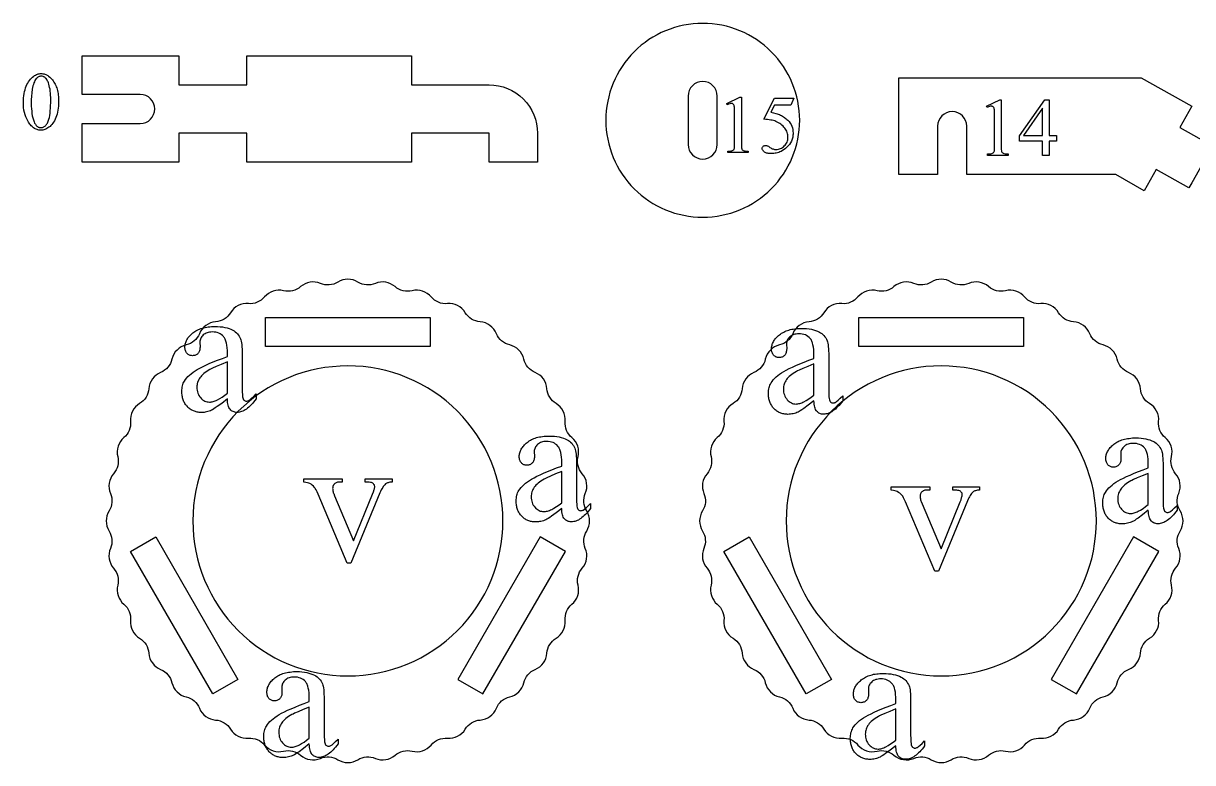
# Model space of a CAD drawing. Extents: x 5 to 599, y -219 to 392.
# Drawn here: x 149.5 to 277.2, y 202.3 to 283 of the extents above; entities that cross this region are included whole.
import ezdxf

# ---------------------------------------------------------------- set-up
doc = ezdxf.new("R2010")
doc.units = 0
doc.header["$MEASUREMENT"] = 0
for name, color, linetype in [('EXT', 1, 'CONTINUOUS'), ('INT', 5, 'CONTINUOUS'), ('POCKET_2_4MM', 3, 'CONTINUOUS'), ('TEXT', 18, 'CONTINUOUS')]:
    doc.layers.add(name, color=color, linetype=linetype)

msp = doc.modelspace()

# ---------------------------------------------------------------- linework, layer by layer
at = {"layer": 'EXT'}
for points in [[(223.68, 282.99, 0.414214), (213.1, 272.4, 0.414214), (223.68, 261.82, 0.414214), (234.27, 272.4, 0.414214)], [(155.9, 267.82), (155.9, 272.05), (162.25, 272.05), (162.25, 272.05, 1), (162.25, 275.23), (155.9, 275.23), (155.9, 279.46), (166.48, 279.46), (166.48, 276.28), (173.89, 276.28), (173.89, 279.46), (191.88, 279.46), (191.88, 276.28), (200.35, 276.28, -0.414214), (205.64, 270.99), (205.64, 267.82), (200.35, 267.82), (200.35, 270.99), (191.88, 270.99), (191.88, 267.82), (173.89, 267.82), (173.89, 270.99), (166.48, 270.99), (166.48, 267.82)], [(276.77, 265.01), (273.19, 267.02), (271.89, 264.71), (268.79, 266.47), (252.52, 266.47), (252.52, 271.76, 1), (249.34, 271.76), (249.34, 271.76), (249.34, 266.47), (245.11, 266.47), (245.11, 277.05), (271.57, 277.05), (277.1, 273.93), (275.8, 271.63), (279.37, 269.61), (278.23, 267.59), (277.1, 265.58)], [(159, 225.65, 0.286149), (159.34, 223.49, -0.244114), (159.79, 221.63, 0.286149), (160.47, 219.55, -0.244114), (161.2, 217.79, 0.286149), (162.19, 215.83, -0.244114), (163.19, 214.21, 0.286149), (164.48, 212.43, -0.244114), (165.72, 210.98, 0.286149), (167.27, 209.43, -0.244114), (168.72, 208.19, 0.286149), (170.49, 206.91, -0.244114), (172.12, 205.91, 0.286149), (174.07, 204.92, -0.244114), (175.83, 204.18, 0.286149), (177.91, 203.51, -0.244114), (179.77, 203.06, 0.286149), (181.93, 202.72, -0.244114), (183.84, 202.57, 0.286149), (186.03, 202.57, -0.244114), (187.93, 202.72, 0.286149), (190.09, 203.06, -0.244114), (191.95, 203.51, 0.286149), (194.03, 204.18, -0.244114), (195.8, 204.92, 0.286149), (197.75, 205.91, -0.244114), (199.38, 206.91, 0.286149), (201.15, 208.19, -0.244114), (202.6, 209.43, 0.286149), (204.15, 210.98, -0.244114), (205.39, 212.43, 0.286149), (206.67, 214.21, -0.244114), (207.67, 215.83, 0.286149), (208.67, 217.79, -0.244114), (209.4, 219.55, 0.286149), (210.07, 221.63, -0.244114), (210.52, 223.49, 0.286149), (210.86, 225.65, -0.244114), (211.01, 227.55, 0.286149), (211.01, 229.74, -0.244114), (210.86, 231.65, 0.286149), (210.52, 233.81, -0.244114), (210.07, 235.67, 0.286149), (209.4, 237.75, -0.244114), (208.67, 239.51, 0.286149), (207.67, 241.47, -0.244114), (206.67, 243.09, 0.286149), (205.39, 244.86, -0.244114), (204.15, 246.32, 0.286149), (202.6, 247.87, -0.244114), (201.15, 249.1, 0.286149), (199.38, 250.39, -0.244114), (197.75, 251.39, 0.286149), (195.8, 252.38, -0.244114), (194.03, 253.11, 0.286149), (191.95, 253.79, -0.244114), (190.09, 254.24, 0.286149), (187.93, 254.58, -0.244114), (186.03, 254.73, 0.286149), (183.84, 254.73, -0.244114), (181.93, 254.58, 0.286149), (179.77, 254.24, -0.244114), (177.91, 253.79, 0.286149), (175.83, 253.11, -0.244114), (174.07, 252.38, 0.286149), (172.12, 251.39, -0.244114), (170.49, 250.39, 0.286149), (168.72, 249.1, -0.244114), (167.27, 247.87, 0.286149), (165.72, 246.32, -0.244114), (164.48, 244.86, 0.286149), (163.19, 243.09, -0.244114), (162.19, 241.47, 0.286149), (161.2, 239.51, -0.244114), (160.47, 237.75, 0.286149), (159.79, 235.67, -0.244114), (159.34, 233.81, 0.286149), (159, 231.65, -0.244114), (158.85, 229.74, 0.286149), (158.85, 227.55, -0.244114)], [(223.81, 225.65, 0.286149), (224.15, 223.49, -0.244114), (224.59, 221.63, 0.286149), (225.27, 219.55, -0.244114), (226, 217.79, 0.286149), (227, 215.83, -0.244114), (227.99, 214.21, 0.286149), (229.28, 212.43, -0.244114), (230.52, 210.98, 0.286149), (232.07, 209.43, -0.244114), (233.52, 208.19, 0.286149), (235.29, 206.91, -0.244114), (236.92, 205.91, 0.286149), (238.87, 204.92, -0.244114), (240.63, 204.18, 0.286149), (242.72, 203.51, -0.244114), (244.57, 203.06, 0.286149), (246.74, 202.72, -0.244114), (248.64, 202.57, 0.286149), (250.83, 202.57, -0.244114), (252.73, 202.72, 0.286149), (254.9, 203.06, -0.244114), (256.75, 203.51, 0.286149), (258.84, 204.18, -0.244114), (260.6, 204.92, 0.286149), (262.55, 205.91, -0.244114), (264.18, 206.91, 0.286149), (265.95, 208.19, -0.244114), (267.4, 209.43, 0.286149), (268.95, 210.98, -0.244114), (270.19, 212.43, 0.286149), (271.48, 214.21, -0.244114), (272.48, 215.83, 0.286149), (273.47, 217.79, -0.244114), (274.2, 219.55, 0.286149), (274.88, 221.63, -0.244114), (275.32, 223.49, 0.286149), (275.67, 225.65, -0.244114), (275.82, 227.55, 0.286149), (275.82, 229.74, -0.244114), (275.67, 231.65, 0.286149), (275.32, 233.81, -0.244114), (274.88, 235.67, 0.286149), (274.2, 237.75, -0.244114), (273.47, 239.51, 0.286149), (272.48, 241.47, -0.244114), (271.48, 243.09, 0.286149), (270.19, 244.86, -0.244114), (268.95, 246.32, 0.286149), (267.4, 247.87, -0.244114), (265.95, 249.1, 0.286149), (264.18, 250.39, -0.244114), (262.55, 251.39, 0.286149), (260.6, 252.38, -0.244114), (258.84, 253.11, 0.286149), (256.75, 253.79, -0.244114), (254.9, 254.24, 0.286149), (252.73, 254.58, -0.244114), (250.83, 254.73, 0.286149), (248.64, 254.73, -0.244114), (246.74, 254.58, 0.286149), (244.57, 254.24, -0.244114), (242.72, 253.79, 0.286149), (240.63, 253.11, -0.244114), (238.87, 252.38, 0.286149), (236.92, 251.39, -0.244114), (235.29, 250.39, 0.286149), (233.52, 249.1, -0.244114), (232.07, 247.87, 0.286149), (230.52, 246.32, -0.244114), (229.28, 244.86, 0.286149), (227.99, 243.09, -0.244114), (227, 241.47, 0.286149), (226, 239.51, -0.244114), (225.27, 237.75, 0.286149), (224.59, 235.67, -0.244114), (224.15, 233.81, 0.286149), (223.81, 231.65, -0.244114), (223.66, 229.74, 0.286149), (223.66, 227.55, -0.244114)]]:
    msp.add_lwpolyline(points, format="xyb", close=True, dxfattribs=at)
at = {"layer": 'INT'}
for points in [[(222.09, 269.76), (222.09, 269.76, 1), (225.27, 269.76), (225.27, 275.05, 1), (222.09, 275.05), (222.09, 275.05)], [(184.93, 245.58, 0.414214), (168, 228.65, 0.414214), (184.93, 211.72, 0.414214), (201.87, 228.65, 0.414214)], [(249.74, 245.58, 0.414214), (232.8, 228.65, 0.414214), (249.74, 211.72, 0.414214), (266.67, 228.65, 0.414214)]]:
    msp.add_lwpolyline(points, format="xyb", close=True, dxfattribs=at)
at = {"layer": 'POCKET_2_4MM'}
for points in [[(175.94, 247.7), (175.94, 250.88), (193.93, 250.88), (193.93, 247.7)], [(240.74, 247.7), (240.74, 250.88), (258.73, 250.88), (258.73, 247.7)], [(170.18, 209.75), (161.19, 225.33), (163.94, 226.92), (172.93, 211.33)], [(199.68, 209.75), (208.68, 225.33), (205.93, 226.92), (196.93, 211.33)], [(234.98, 209.75), (225.99, 225.33), (228.74, 226.92), (237.73, 211.33)], [(264.49, 209.75), (273.48, 225.33), (270.73, 226.92), (261.74, 211.33)]]:
    msp.add_lwpolyline(points, close=True, dxfattribs=at)
at = {"layer": 'TEXT'}
for points in [[(149.49, 274.37), (149.5, 274.62), (149.51, 274.86), (149.54, 275.09), (149.57, 275.32), (149.61, 275.53), (149.67, 275.74), (149.73, 275.94), (149.8, 276.12), (149.88, 276.3), (149.97, 276.47), (150.06, 276.62), (150.16, 276.76), (150.26, 276.9), (150.37, 277.02), (150.49, 277.12), (150.62, 277.22), (150.72, 277.29), (150.82, 277.34), (150.92, 277.39), (151.02, 277.43), (151.12, 277.46), (151.22, 277.49), (151.33, 277.5), (151.43, 277.5), (151.52, 277.5), (151.6, 277.49), (151.69, 277.48), (151.77, 277.46), (151.85, 277.44), (151.93, 277.41), (152.01, 277.37), (152.08, 277.33), (152.16, 277.28), (152.23, 277.23), (152.38, 277.11), (152.52, 276.97), (152.66, 276.81), (152.75, 276.7), (152.82, 276.58), (152.89, 276.46), (152.96, 276.34), (153.02, 276.21), (153.08, 276.07), (153.13, 275.93), (153.17, 275.79), (153.21, 275.64), (153.25, 275.48), (153.28, 275.33), (153.3, 275.16), (153.32, 274.99), (153.33, 274.82), (153.34, 274.64), (153.34, 274.46), (153.34, 274.21), (153.32, 273.96), (153.3, 273.73), (153.27, 273.5), (153.23, 273.29), (153.18, 273.08), (153.11, 272.89), (153.04, 272.7), (152.97, 272.53), (152.89, 272.36), (152.8, 272.21), (152.71, 272.08), (152.61, 271.95), (152.5, 271.84), (152.4, 271.74), (152.28, 271.65), (152.17, 271.57), (152.05, 271.51), (151.94, 271.45), (151.83, 271.4), (151.72, 271.37), (151.61, 271.34), (151.5, 271.33), (151.39, 271.32), (151.28, 271.33), (151.18, 271.34), (151.08, 271.36), (150.98, 271.39), (150.89, 271.42), (150.79, 271.46), (150.7, 271.51), (150.61, 271.57), (150.52, 271.64), (150.44, 271.72), (150.35, 271.8), (150.27, 271.89), (150.19, 271.99), (150.12, 272.09), (150.04, 272.21), (149.97, 272.33), (149.86, 272.55), (149.76, 272.77), (149.68, 273.01), (149.61, 273.26), (149.56, 273.52), (149.52, 273.79), (149.5, 274.08)], [(150.35, 274.26), (150.36, 273.96), (150.37, 273.67), (150.4, 273.4), (150.43, 273.14), (150.47, 272.9), (150.52, 272.67), (150.59, 272.45), (150.66, 272.25), (150.72, 272.1), (150.8, 271.97), (150.88, 271.85), (150.97, 271.76), (151.02, 271.72), (151.07, 271.69), (151.12, 271.66), (151.17, 271.64), (151.23, 271.62), (151.28, 271.61), (151.34, 271.6), (151.4, 271.6), (151.46, 271.6), (151.52, 271.61), (151.58, 271.63), (151.64, 271.65), (151.71, 271.68), (151.77, 271.72), (151.83, 271.76), (151.89, 271.81), (151.96, 271.87), (152.01, 271.94), (152.07, 272.01), (152.12, 272.1), (152.16, 272.19), (152.21, 272.29), (152.25, 272.4), (152.28, 272.53), (152.33, 272.72), (152.37, 272.94), (152.4, 273.18), (152.43, 273.44), (152.45, 273.71), (152.47, 274.01), (152.48, 274.32), (152.48, 274.65), (152.48, 274.9), (152.47, 275.14), (152.45, 275.37), (152.43, 275.59), (152.4, 275.8), (152.36, 275.99), (152.32, 276.18), (152.27, 276.35), (152.23, 276.48), (152.19, 276.59), (152.14, 276.69), (152.09, 276.79), (152.04, 276.87), (151.98, 276.95), (151.92, 277.01), (151.86, 277.07), (151.82, 277.1), (151.77, 277.13), (151.72, 277.16), (151.67, 277.18), (151.55, 277.21), (151.43, 277.21), (151.36, 277.21), (151.28, 277.2), (151.21, 277.18), (151.15, 277.15), (151.08, 277.11), (151.02, 277.06), (150.96, 277.01), (150.9, 276.95), (150.82, 276.85), (150.75, 276.74), (150.69, 276.61), (150.63, 276.48), (150.58, 276.33), (150.54, 276.17), (150.5, 275.99), (150.47, 275.8), (150.42, 275.41), (150.38, 275.02), (150.36, 274.64)], [(226.3, 274.24), (227.75, 274.94), (227.9, 274.94), (227.9, 269.92), (227.9, 269.69), (227.91, 269.51), (227.92, 269.38), (227.94, 269.29), (227.97, 269.24), (228, 269.18), (228.05, 269.14), (228.11, 269.1), (228.2, 269.08), (228.31, 269.05), (228.46, 269.04), (228.65, 269.03), (228.65, 268.87), (226.41, 268.87), (226.41, 269.03), (226.6, 269.04), (226.76, 269.05), (226.87, 269.07), (226.95, 269.1), (227.01, 269.14), (227.06, 269.18), (227.1, 269.22), (227.13, 269.27), (227.15, 269.35), (227.16, 269.49), (227.17, 269.68), (227.17, 269.92), (227.17, 273.13), (227.17, 273.43), (227.16, 273.66), (227.15, 273.84), (227.13, 273.96), (227.11, 274.03), (227.09, 274.09), (227.06, 274.13), (227.02, 274.17), (226.98, 274.2), (226.93, 274.22), (226.88, 274.23), (226.82, 274.24), (226.73, 274.23), (226.63, 274.2), (226.51, 274.16), (226.37, 274.1)], [(233.65, 274.82), (233.31, 274.07), (231.52, 274.07), (231.13, 273.28), (231.41, 273.22), (231.68, 273.16), (231.81, 273.12), (231.93, 273.07), (232.05, 273.03), (232.17, 272.97), (232.28, 272.92), (232.39, 272.86), (232.5, 272.79), (232.6, 272.72), (232.7, 272.65), (232.79, 272.58), (232.88, 272.5), (232.97, 272.41), (233.11, 272.26), (233.22, 272.1), (233.33, 271.93), (233.41, 271.76), (233.47, 271.58), (233.52, 271.4), (233.54, 271.2), (233.55, 271.01), (233.55, 270.89), (233.54, 270.78), (233.53, 270.66), (233.51, 270.55), (233.48, 270.45), (233.45, 270.34), (233.41, 270.24), (233.36, 270.14), (233.26, 269.94), (233.15, 269.77), (233.02, 269.6), (232.88, 269.46), (232.73, 269.32), (232.58, 269.2), (232.41, 269.1), (232.24, 269), (232.11, 268.95), (231.98, 268.9), (231.85, 268.86), (231.72, 268.82), (231.59, 268.8), (231.46, 268.78), (231.33, 268.77), (231.2, 268.76), (231.07, 268.76), (230.95, 268.77), (230.84, 268.79), (230.74, 268.81), (230.64, 268.83), (230.56, 268.86), (230.49, 268.9), (230.42, 268.94), (230.36, 268.99), (230.31, 269.04), (230.27, 269.09), (230.24, 269.14), (230.21, 269.19), (230.19, 269.24), (230.18, 269.29), (230.18, 269.35), (230.18, 269.41), (230.2, 269.46), (230.23, 269.51), (230.28, 269.56), (230.33, 269.6), (230.39, 269.63), (230.46, 269.65), (230.53, 269.66), (230.64, 269.65), (230.69, 269.64), (230.73, 269.62), (230.85, 269.56), (231.02, 269.44), (231.11, 269.39), (231.19, 269.34), (231.27, 269.3), (231.36, 269.27), (231.44, 269.25), (231.52, 269.23), (231.61, 269.22), (231.69, 269.21), (231.82, 269.22), (231.94, 269.24), (232.06, 269.27), (232.17, 269.31), (232.28, 269.37), (232.39, 269.43), (232.49, 269.51), (232.59, 269.6), (232.68, 269.7), (232.76, 269.81), (232.83, 269.92), (232.89, 270.03), (232.93, 270.15), (232.96, 270.28), (232.98, 270.41), (232.98, 270.55), (232.98, 270.68), (232.96, 270.81), (232.93, 270.94), (232.9, 271.07), (232.85, 271.2), (232.79, 271.32), (232.72, 271.44), (232.64, 271.56), (232.54, 271.67), (232.45, 271.78), (232.34, 271.88), (232.22, 271.97), (232.1, 272.06), (231.97, 272.14), (231.83, 272.21), (231.68, 272.28), (231.55, 272.33), (231.42, 272.37), (231.27, 272.4), (231.11, 272.43), (230.94, 272.46), (230.77, 272.48), (230.58, 272.5), (230.37, 272.51), (231.52, 274.82)], [(254.69, 273.94), (256.14, 274.65), (256.28, 274.65), (256.28, 269.62), (256.29, 269.39), (256.29, 269.21), (256.31, 269.08), (256.32, 268.99), (256.35, 268.94), (256.39, 268.89), (256.44, 268.84), (256.5, 268.81), (256.58, 268.78), (256.7, 268.75), (256.85, 268.74), (257.03, 268.73), (257.03, 268.57), (254.79, 268.57), (254.79, 268.73), (254.99, 268.74), (255.14, 268.75), (255.26, 268.78), (255.34, 268.8), (255.4, 268.84), (255.44, 268.88), (255.48, 268.92), (255.51, 268.98), (255.53, 269.06), (255.55, 269.19), (255.56, 269.38), (255.56, 269.62), (255.56, 272.83), (255.56, 273.13), (255.55, 273.37), (255.53, 273.54), (255.51, 273.67), (255.5, 273.73), (255.47, 273.79), (255.44, 273.84), (255.4, 273.87), (255.36, 273.9), (255.31, 273.92), (255.26, 273.93), (255.21, 273.94), (255.12, 273.93), (255.01, 273.9), (254.89, 273.86), (254.75, 273.8)], [(262.32, 270.76), (262.32, 270.14), (261.52, 270.14), (261.52, 268.57), (260.79, 268.57), (260.79, 270.14), (258.27, 270.14), (258.27, 270.7), (261.03, 274.65), (261.52, 274.65), (261.52, 270.76)], [(260.79, 270.76), (260.79, 273.72), (258.7, 270.76)], [(171.77, 241.97), (171.15, 241.49), (170.65, 241.13), (170.45, 240.99), (170.29, 240.88), (170.15, 240.8), (170.05, 240.74), (169.91, 240.68), (169.78, 240.63), (169.64, 240.59), (169.5, 240.56), (169.36, 240.53), (169.22, 240.51), (169.07, 240.5), (168.92, 240.5), (168.81, 240.5), (168.7, 240.51), (168.59, 240.52), (168.48, 240.54), (168.38, 240.56), (168.28, 240.59), (168.18, 240.62), (168.08, 240.66), (167.99, 240.7), (167.89, 240.74), (167.8, 240.8), (167.72, 240.85), (167.63, 240.92), (167.55, 240.98), (167.47, 241.05), (167.4, 241.13), (167.32, 241.21), (167.26, 241.3), (167.19, 241.38), (167.14, 241.47), (167.08, 241.57), (167.03, 241.66), (166.99, 241.76), (166.95, 241.86), (166.91, 241.97), (166.88, 242.08), (166.86, 242.19), (166.84, 242.31), (166.82, 242.43), (166.81, 242.55), (166.8, 242.8), (166.8, 242.96), (166.82, 243.11), (166.84, 243.26), (166.87, 243.41), (166.91, 243.55), (166.96, 243.68), (167.02, 243.81), (167.09, 243.93), (167.2, 244.1), (167.33, 244.26), (167.47, 244.42), (167.64, 244.57), (167.82, 244.73), (168.02, 244.88), (168.24, 245.03), (168.48, 245.18), (168.75, 245.33), (169.06, 245.49), (169.41, 245.65), (169.8, 245.83), (170.23, 246.01), (170.7, 246.2), (171.22, 246.4), (171.77, 246.6), (171.77, 246.96), (171.77, 247.28), (171.75, 247.57), (171.71, 247.84), (171.67, 248.08), (171.61, 248.3), (171.57, 248.4), (171.53, 248.49), (171.49, 248.57), (171.45, 248.65), (171.4, 248.72), (171.35, 248.79), (171.24, 248.91), (171.11, 249.01), (170.98, 249.09), (170.83, 249.16), (170.67, 249.22), (170.5, 249.26), (170.31, 249.28), (170.11, 249.29), (169.97, 249.28), (169.82, 249.27), (169.69, 249.24), (169.56, 249.2), (169.45, 249.16), (169.34, 249.1), (169.23, 249.03), (169.14, 248.96), (169.05, 248.87), (168.98, 248.78), (168.91, 248.69), (168.86, 248.6), (168.82, 248.5), (168.79, 248.4), (168.77, 248.3), (168.77, 248.19), (168.79, 247.63), (168.78, 247.52), (168.77, 247.42), (168.76, 247.32), (168.73, 247.23), (168.7, 247.15), (168.66, 247.07), (168.61, 247), (168.56, 246.94), (168.5, 246.88), (168.44, 246.83), (168.37, 246.79), (168.29, 246.75), (168.22, 246.73), (168.14, 246.71), (168.05, 246.7), (167.96, 246.69), (167.87, 246.7), (167.79, 246.71), (167.71, 246.73), (167.63, 246.76), (167.56, 246.79), (167.49, 246.83), (167.43, 246.89), (167.37, 246.95), (167.31, 247.01), (167.27, 247.08), (167.23, 247.16), (167.2, 247.25), (167.17, 247.34), (167.15, 247.43), (167.14, 247.53), (167.14, 247.64), (167.14, 247.74), (167.15, 247.85), (167.17, 247.95), (167.19, 248.05), (167.22, 248.15), (167.26, 248.25), (167.3, 248.35), (167.35, 248.44), (167.41, 248.54), (167.47, 248.63), (167.54, 248.73), (167.62, 248.82), (167.71, 248.91), (167.8, 249), (167.89, 249.09), (168, 249.18), (168.11, 249.27), (168.22, 249.34), (168.34, 249.42), (168.47, 249.49), (168.6, 249.55), (168.74, 249.61), (168.88, 249.66), (169.03, 249.71), (169.18, 249.75), (169.34, 249.78), (169.51, 249.81), (169.68, 249.84), (169.85, 249.86), (170.03, 249.87), (170.22, 249.88), (170.41, 249.88), (170.7, 249.88), (170.98, 249.86), (171.24, 249.83), (171.49, 249.78), (171.73, 249.73), (171.95, 249.66), (172.16, 249.58), (172.36, 249.48), (172.5, 249.4), (172.63, 249.31), (172.75, 249.21), (172.86, 249.09), (172.96, 248.97), (173.05, 248.84), (173.13, 248.69), (173.21, 248.54), (173.25, 248.42), (173.28, 248.27), (173.31, 248.1), (173.34, 247.9), (173.36, 247.67), (173.37, 247.41), (173.38, 247.13), (173.38, 246.82), (173.38, 243.78), (173.39, 243.21), (173.4, 242.75), (173.41, 242.42), (173.43, 242.22), (173.46, 242.09), (173.5, 241.98), (173.54, 241.89), (173.57, 241.86), (173.59, 241.83), (173.65, 241.79), (173.71, 241.76), (173.78, 241.74), (173.85, 241.74), (173.93, 241.74), (174, 241.75), (174.06, 241.77), (174.12, 241.8), (174.25, 241.9), (174.42, 242.05), (174.65, 242.25), (174.92, 242.52), (174.92, 241.97), (174.78, 241.79), (174.64, 241.63), (174.51, 241.47), (174.37, 241.33), (174.24, 241.2), (174.11, 241.08), (173.98, 240.97), (173.85, 240.87), (173.72, 240.79), (173.59, 240.71), (173.46, 240.65), (173.33, 240.6), (173.2, 240.56), (173.08, 240.53), (172.95, 240.51), (172.83, 240.51), (172.71, 240.51), (172.6, 240.53), (172.5, 240.55), (172.4, 240.59), (172.31, 240.64), (172.22, 240.69), (172.14, 240.76), (172.07, 240.84), (172, 240.93), (171.94, 241.03), (171.89, 241.15), (171.85, 241.29), (171.82, 241.44), (171.8, 241.6), (171.78, 241.78)], [(235.83, 241.77), (235.21, 241.29), (234.71, 240.93), (234.51, 240.79), (234.34, 240.68), (234.21, 240.59), (234.1, 240.54), (233.97, 240.48), (233.84, 240.43), (233.7, 240.39), (233.56, 240.35), (233.42, 240.33), (233.28, 240.31), (233.13, 240.3), (232.98, 240.29), (232.87, 240.3), (232.76, 240.3), (232.65, 240.31), (232.54, 240.33), (232.43, 240.35), (232.33, 240.38), (232.23, 240.41), (232.14, 240.45), (232.04, 240.49), (231.95, 240.54), (231.86, 240.59), (231.78, 240.65), (231.69, 240.71), (231.61, 240.78), (231.53, 240.85), (231.46, 240.93), (231.38, 241.01), (231.31, 241.09), (231.25, 241.18), (231.19, 241.27), (231.14, 241.36), (231.09, 241.46), (231.04, 241.56), (231.01, 241.66), (230.97, 241.77), (230.94, 241.88), (230.91, 241.99), (230.89, 242.1), (230.88, 242.22), (230.86, 242.34), (230.86, 242.6), (230.86, 242.76), (230.87, 242.91), (230.9, 243.06), (230.93, 243.21), (230.97, 243.34), (231.02, 243.48), (231.08, 243.6), (231.15, 243.73), (231.26, 243.89), (231.38, 244.05), (231.53, 244.21), (231.7, 244.37), (231.88, 244.53), (232.08, 244.68), (232.3, 244.83), (232.54, 244.98), (232.81, 245.13), (233.12, 245.28), (233.47, 245.45), (233.86, 245.62), (234.29, 245.81), (234.76, 246), (235.28, 246.19), (235.83, 246.4), (235.83, 246.75), (235.82, 247.07), (235.8, 247.37), (235.77, 247.64), (235.72, 247.88), (235.67, 248.09), (235.63, 248.19), (235.59, 248.28), (235.55, 248.37), (235.51, 248.45), (235.46, 248.52), (235.41, 248.59), (235.29, 248.7), (235.17, 248.8), (235.03, 248.89), (234.89, 248.96), (234.73, 249.01), (234.55, 249.05), (234.37, 249.08), (234.17, 249.08), (234.02, 249.08), (233.88, 249.06), (233.75, 249.04), (233.62, 249), (233.5, 248.95), (233.39, 248.9), (233.29, 248.83), (233.2, 248.75), (233.11, 248.67), (233.03, 248.58), (232.97, 248.49), (232.92, 248.4), (232.88, 248.3), (232.85, 248.2), (232.83, 248.1), (232.83, 247.99), (232.85, 247.42), (232.84, 247.32), (232.83, 247.21), (232.81, 247.12), (232.79, 247.03), (232.76, 246.94), (232.72, 246.87), (232.67, 246.8), (232.62, 246.73), (232.56, 246.67), (232.49, 246.63), (232.42, 246.58), (232.35, 246.55), (232.27, 246.52), (232.19, 246.5), (232.11, 246.49), (232.02, 246.49), (231.93, 246.49), (231.84, 246.5), (231.76, 246.52), (231.69, 246.55), (231.62, 246.59), (231.55, 246.63), (231.49, 246.68), (231.43, 246.74), (231.37, 246.81), (231.33, 246.88), (231.29, 246.96), (231.25, 247.04), (231.23, 247.13), (231.21, 247.23), (231.2, 247.33), (231.2, 247.43), (231.2, 247.54), (231.21, 247.64), (231.23, 247.74), (231.25, 247.85), (231.28, 247.95), (231.32, 248.04), (231.36, 248.14), (231.41, 248.24), (231.47, 248.34), (231.53, 248.43), (231.6, 248.52), (231.68, 248.62), (231.76, 248.71), (231.85, 248.8), (231.95, 248.89), (232.06, 248.98), (232.17, 249.06), (232.28, 249.14), (232.4, 249.21), (232.53, 249.28), (232.66, 249.35), (232.8, 249.4), (232.94, 249.46), (233.09, 249.5), (233.24, 249.54), (233.4, 249.58), (233.56, 249.61), (233.73, 249.63), (233.91, 249.65), (234.09, 249.67), (234.27, 249.68), (234.47, 249.68), (234.76, 249.67), (235.03, 249.65), (235.3, 249.62), (235.55, 249.58), (235.79, 249.52), (236.01, 249.45), (236.22, 249.37), (236.42, 249.28), (236.56, 249.2), (236.69, 249.11), (236.81, 249), (236.92, 248.89), (237.02, 248.77), (237.11, 248.63), (237.19, 248.49), (237.27, 248.33), (237.31, 248.21), (237.34, 248.07), (237.37, 247.89), (237.4, 247.69), (237.42, 247.46), (237.43, 247.21), (237.44, 246.93), (237.44, 246.61), (237.44, 243.58), (237.44, 243), (237.45, 242.55), (237.47, 242.22), (237.49, 242.01), (237.52, 241.88), (237.55, 241.77), (237.6, 241.69), (237.62, 241.66), (237.65, 241.63), (237.71, 241.59), (237.77, 241.56), (237.84, 241.54), (237.91, 241.53), (237.98, 241.54), (238.06, 241.55), (238.12, 241.57), (238.18, 241.6), (238.31, 241.69), (238.48, 241.84), (238.7, 242.05), (238.97, 242.31), (238.97, 241.77), (238.84, 241.59), (238.7, 241.42), (238.57, 241.27), (238.43, 241.13), (238.3, 240.99), (238.17, 240.87), (238.04, 240.77), (237.9, 240.67), (237.77, 240.58), (237.64, 240.51), (237.52, 240.45), (237.39, 240.39), (237.26, 240.35), (237.13, 240.33), (237.01, 240.31), (236.88, 240.3), (236.77, 240.31), (236.66, 240.32), (236.55, 240.35), (236.46, 240.39), (236.36, 240.43), (236.28, 240.49), (236.2, 240.56), (236.12, 240.63), (236.06, 240.72), (236, 240.83), (235.95, 240.95), (235.91, 241.08), (235.88, 241.23), (235.85, 241.4), (235.84, 241.57)], [(171.77, 242.6), (171.77, 246.01), (171.1, 245.74), (170.56, 245.51), (170.15, 245.32), (169.99, 245.25), (169.87, 245.18), (169.69, 245.07), (169.51, 244.96), (169.35, 244.85), (169.21, 244.74), (169.08, 244.63), (168.96, 244.51), (168.86, 244.4), (168.77, 244.28), (168.69, 244.16), (168.62, 244.04), (168.57, 243.92), (168.52, 243.79), (168.48, 243.66), (168.46, 243.53), (168.44, 243.4), (168.44, 243.26), (168.44, 243.09), (168.46, 242.92), (168.5, 242.76), (168.54, 242.61), (168.6, 242.47), (168.67, 242.34), (168.76, 242.21), (168.86, 242.09), (168.96, 241.98), (169.07, 241.89), (169.19, 241.81), (169.31, 241.74), (169.43, 241.69), (169.56, 241.66), (169.69, 241.64), (169.82, 241.63), (169.92, 241.63), (170.01, 241.64), (170.12, 241.66), (170.22, 241.69), (170.33, 241.72), (170.44, 241.77), (170.56, 241.82), (170.68, 241.87), (170.93, 242.01), (171.2, 242.18), (171.48, 242.38)], [(235.83, 242.4), (235.83, 245.81), (235.16, 245.53), (234.62, 245.31), (234.21, 245.12), (234.05, 245.04), (233.93, 244.98), (233.74, 244.87), (233.57, 244.76), (233.41, 244.65), (233.27, 244.54), (233.14, 244.42), (233.02, 244.31), (232.92, 244.19), (232.83, 244.08), (232.75, 243.96), (232.68, 243.84), (232.62, 243.71), (232.58, 243.59), (232.54, 243.46), (232.51, 243.33), (232.5, 243.19), (232.49, 243.05), (232.5, 242.88), (232.52, 242.72), (232.55, 242.56), (232.6, 242.41), (232.66, 242.27), (232.73, 242.13), (232.82, 242.01), (232.91, 241.89), (233.02, 241.78), (233.13, 241.69), (233.25, 241.61), (233.36, 241.54), (233.49, 241.49), (233.61, 241.45), (233.74, 241.43), (233.88, 241.42), (233.97, 241.43), (234.07, 241.44), (234.17, 241.46), (234.28, 241.49), (234.39, 241.52), (234.5, 241.56), (234.62, 241.61), (234.74, 241.67), (234.99, 241.81), (235.26, 241.97), (235.54, 242.17)], [(208.29, 230.01), (207.66, 229.53), (207.17, 229.17), (206.97, 229.03), (206.8, 228.92), (206.66, 228.84), (206.56, 228.78), (206.43, 228.72), (206.29, 228.67), (206.15, 228.63), (206.01, 228.6), (205.87, 228.57), (205.73, 228.55), (205.58, 228.54), (205.44, 228.54), (205.32, 228.54), (205.21, 228.55), (205.1, 228.56), (204.99, 228.58), (204.89, 228.6), (204.79, 228.62), (204.69, 228.66), (204.59, 228.69), (204.5, 228.74), (204.41, 228.78), (204.32, 228.84), (204.23, 228.89), (204.15, 228.95), (204.06, 229.02), (203.99, 229.09), (203.91, 229.17), (203.84, 229.25), (203.77, 229.33), (203.71, 229.42), (203.65, 229.51), (203.59, 229.61), (203.54, 229.7), (203.5, 229.8), (203.46, 229.9), (203.42, 230.01), (203.39, 230.12), (203.37, 230.23), (203.35, 230.35), (203.33, 230.46), (203.32, 230.59), (203.31, 230.84), (203.31, 231), (203.33, 231.15), (203.35, 231.3), (203.38, 231.45), (203.42, 231.59), (203.47, 231.72), (203.53, 231.85), (203.6, 231.97), (203.71, 232.13), (203.84, 232.3), (203.99, 232.46), (204.15, 232.61), (204.33, 232.77), (204.53, 232.92), (204.75, 233.07), (204.99, 233.22), (205.26, 233.37), (205.57, 233.53), (205.92, 233.69), (206.31, 233.87), (206.74, 234.05), (207.22, 234.24), (207.73, 234.44), (208.29, 234.64), (208.29, 234.99), (208.28, 235.32), (208.26, 235.61), (208.23, 235.88), (208.18, 236.12), (208.12, 236.34), (208.08, 236.44), (208.05, 236.53), (208.01, 236.61), (207.96, 236.69), (207.91, 236.76), (207.86, 236.83), (207.75, 236.95), (207.62, 237.05), (207.49, 237.13), (207.34, 237.2), (207.18, 237.26), (207.01, 237.3), (206.82, 237.32), (206.63, 237.33), (206.48, 237.32), (206.34, 237.31), (206.2, 237.28), (206.08, 237.24), (205.96, 237.2), (205.85, 237.14), (205.75, 237.07), (205.65, 236.99), (205.56, 236.91), (205.49, 236.82), (205.43, 236.73), (205.37, 236.64), (205.33, 236.54), (205.3, 236.44), (205.29, 236.34), (205.28, 236.23), (205.3, 235.67), (205.3, 235.56), (205.29, 235.46), (205.27, 235.36), (205.24, 235.27), (205.21, 235.19), (205.17, 235.11), (205.12, 235.04), (205.07, 234.98), (205.01, 234.92), (204.95, 234.87), (204.88, 234.83), (204.81, 234.79), (204.73, 234.77), (204.65, 234.75), (204.56, 234.74), (204.47, 234.73), (204.38, 234.74), (204.3, 234.75), (204.22, 234.77), (204.14, 234.79), (204.07, 234.83), (204, 234.87), (203.94, 234.93), (203.88, 234.98), (203.83, 235.05), (203.78, 235.12), (203.74, 235.2), (203.71, 235.28), (203.68, 235.37), (203.67, 235.47), (203.65, 235.57), (203.65, 235.68), (203.65, 235.78), (203.66, 235.89), (203.68, 235.99), (203.7, 236.09), (203.73, 236.19), (203.77, 236.29), (203.82, 236.39), (203.87, 236.48), (203.92, 236.58), (203.99, 236.67), (204.06, 236.77), (204.13, 236.86), (204.22, 236.95), (204.31, 237.04), (204.41, 237.13), (204.51, 237.22), (204.62, 237.3), (204.73, 237.38), (204.86, 237.46), (204.98, 237.53), (205.11, 237.59), (205.25, 237.65), (205.39, 237.7), (205.54, 237.75), (205.69, 237.79), (205.85, 237.82), (206.02, 237.85), (206.19, 237.88), (206.36, 237.9), (206.54, 237.91), (206.73, 237.92), (206.92, 237.92), (207.21, 237.92), (207.49, 237.9), (207.75, 237.87), (208, 237.82), (208.24, 237.77), (208.46, 237.7), (208.67, 237.62), (208.87, 237.52), (209.01, 237.44), (209.14, 237.35), (209.26, 237.25), (209.37, 237.13), (209.47, 237.01), (209.56, 236.88), (209.65, 236.73), (209.72, 236.58), (209.76, 236.46), (209.8, 236.31), (209.83, 236.14), (209.85, 235.94), (209.87, 235.71), (209.88, 235.45), (209.89, 235.17), (209.9, 234.86), (209.9, 231.82), (209.9, 231.25), (209.91, 230.79), (209.92, 230.46), (209.94, 230.26), (209.97, 230.13), (210.01, 230.02), (210.05, 229.93), (210.08, 229.9), (210.1, 229.87), (210.16, 229.83), (210.23, 229.8), (210.29, 229.78), (210.36, 229.77), (210.44, 229.78), (210.51, 229.79), (210.58, 229.81), (210.64, 229.84), (210.76, 229.94), (210.94, 230.08), (211.16, 230.29), (211.43, 230.56), (211.43, 230.01), (211.29, 229.83), (211.16, 229.67), (211.02, 229.51), (210.89, 229.37), (210.75, 229.24), (210.62, 229.12), (210.49, 229.01), (210.36, 228.91), (210.23, 228.83), (210.1, 228.75), (209.97, 228.69), (209.84, 228.64), (209.72, 228.6), (209.59, 228.57), (209.46, 228.55), (209.34, 228.55), (209.22, 228.55), (209.11, 228.57), (209.01, 228.59), (208.91, 228.63), (208.82, 228.68), (208.73, 228.73), (208.65, 228.8), (208.58, 228.88), (208.51, 228.97), (208.45, 229.07), (208.4, 229.19), (208.36, 229.33), (208.33, 229.47), (208.31, 229.64), (208.29, 229.82)], [(272.34, 229.81), (271.72, 229.33), (271.22, 228.97), (271.02, 228.83), (270.86, 228.71), (270.72, 228.63), (270.62, 228.58), (270.48, 228.52), (270.35, 228.47), (270.21, 228.43), (270.07, 228.39), (269.93, 228.37), (269.79, 228.35), (269.64, 228.34), (269.49, 228.33), (269.38, 228.33), (269.27, 228.34), (269.16, 228.35), (269.05, 228.37), (268.95, 228.39), (268.84, 228.42), (268.75, 228.45), (268.65, 228.49), (268.55, 228.53), (268.46, 228.58), (268.37, 228.63), (268.29, 228.69), (268.2, 228.75), (268.12, 228.82), (268.04, 228.89), (267.97, 228.97), (267.89, 229.05), (267.83, 229.13), (267.76, 229.22), (267.7, 229.31), (267.65, 229.4), (267.6, 229.5), (267.56, 229.6), (267.52, 229.7), (267.48, 229.81), (267.45, 229.92), (267.43, 230.03), (267.4, 230.14), (267.39, 230.26), (267.38, 230.38), (267.37, 230.63), (267.37, 230.8), (267.39, 230.95), (267.41, 231.1), (267.44, 231.24), (267.48, 231.38), (267.53, 231.52), (267.59, 231.64), (267.66, 231.77), (267.77, 231.93), (267.9, 232.09), (268.04, 232.25), (268.21, 232.41), (268.39, 232.57), (268.59, 232.72), (268.81, 232.87), (269.05, 233.02), (269.32, 233.17), (269.63, 233.32), (269.98, 233.49), (270.37, 233.66), (270.8, 233.85), (271.27, 234.04), (271.79, 234.23), (272.34, 234.44), (272.34, 234.79), (272.34, 235.11), (272.32, 235.41), (272.28, 235.68), (272.24, 235.92), (272.18, 236.13), (272.14, 236.23), (272.1, 236.32), (272.06, 236.41), (272.02, 236.49), (271.97, 236.56), (271.92, 236.63), (271.81, 236.74), (271.68, 236.84), (271.55, 236.93), (271.4, 237), (271.24, 237.05), (271.07, 237.09), (270.88, 237.11), (270.68, 237.12), (270.53, 237.12), (270.39, 237.1), (270.26, 237.08), (270.13, 237.04), (270.01, 236.99), (269.9, 236.94), (269.8, 236.87), (269.71, 236.79), (269.62, 236.71), (269.55, 236.62), (269.48, 236.53), (269.43, 236.43), (269.39, 236.34), (269.36, 236.24), (269.34, 236.14), (269.34, 236.03), (269.36, 235.46), (269.35, 235.35), (269.34, 235.25), (269.33, 235.16), (269.3, 235.07), (269.27, 234.98), (269.23, 234.91), (269.18, 234.84), (269.13, 234.77), (269.07, 234.71), (269, 234.66), (268.94, 234.62), (268.86, 234.59), (268.79, 234.56), (268.7, 234.54), (268.62, 234.53), (268.53, 234.53), (268.44, 234.53), (268.36, 234.54), (268.28, 234.56), (268.2, 234.59), (268.13, 234.63), (268.06, 234.67), (268, 234.72), (267.94, 234.78), (267.88, 234.85), (267.84, 234.92), (267.8, 235), (267.77, 235.08), (267.74, 235.17), (267.72, 235.27), (267.71, 235.37), (267.71, 235.47), (267.71, 235.58), (267.72, 235.68), (267.74, 235.78), (267.76, 235.88), (267.79, 235.98), (267.83, 236.08), (267.87, 236.18), (267.92, 236.28), (267.98, 236.37), (268.04, 236.47), (268.11, 236.56), (268.19, 236.66), (268.28, 236.75), (268.37, 236.84), (268.46, 236.93), (268.57, 237.02), (268.68, 237.1), (268.79, 237.18), (268.91, 237.25), (269.04, 237.32), (269.17, 237.39), (269.31, 237.44), (269.45, 237.5), (269.6, 237.54), (269.75, 237.58), (269.91, 237.62), (270.08, 237.65), (270.24, 237.67), (270.42, 237.69), (270.6, 237.71), (270.79, 237.72), (270.98, 237.72), (271.27, 237.71), (271.55, 237.69), (271.81, 237.66), (272.06, 237.62), (272.3, 237.56), (272.52, 237.49), (272.73, 237.41), (272.93, 237.32), (273.07, 237.24), (273.2, 237.15), (273.32, 237.04), (273.43, 236.93), (273.53, 236.81), (273.62, 236.67), (273.7, 236.53), (273.78, 236.37), (273.82, 236.25), (273.85, 236.11), (273.88, 235.93), (273.91, 235.73), (273.93, 235.5), (273.94, 235.25), (273.95, 234.96), (273.95, 234.65), (273.95, 231.62), (273.96, 231.04), (273.96, 230.59), (273.98, 230.26), (274, 230.05), (274.03, 229.92), (274.07, 229.81), (274.11, 229.73), (274.14, 229.7), (274.16, 229.67), (274.22, 229.63), (274.28, 229.6), (274.35, 229.58), (274.42, 229.57), (274.5, 229.58), (274.57, 229.59), (274.63, 229.61), (274.69, 229.64), (274.82, 229.73), (274.99, 229.88), (275.22, 230.09), (275.48, 230.35), (275.48, 229.81), (275.35, 229.63), (275.21, 229.46), (275.08, 229.31), (274.94, 229.16), (274.81, 229.03), (274.68, 228.91), (274.55, 228.8), (274.42, 228.71), (274.29, 228.62), (274.16, 228.55), (274.03, 228.48), (273.9, 228.43), (273.77, 228.39), (273.65, 228.36), (273.52, 228.35), (273.4, 228.34), (273.28, 228.35), (273.17, 228.36), (273.07, 228.39), (272.97, 228.42), (272.88, 228.47), (272.79, 228.53), (272.71, 228.6), (272.64, 228.67), (272.57, 228.76), (272.51, 228.87), (272.46, 228.99), (272.42, 229.12), (272.39, 229.27), (272.36, 229.43), (272.35, 229.61)], [(208.29, 230.64), (208.29, 234.05), (207.61, 233.78), (207.07, 233.55), (206.66, 233.36), (206.51, 233.29), (206.38, 233.22), (206.2, 233.11), (206.02, 233), (205.87, 232.89), (205.72, 232.78), (205.59, 232.67), (205.47, 232.55), (205.37, 232.44), (205.28, 232.32), (205.2, 232.2), (205.14, 232.08), (205.08, 231.96), (205.03, 231.83), (205, 231.7), (204.97, 231.57), (204.95, 231.43), (204.95, 231.3), (204.96, 231.12), (204.97, 230.96), (205.01, 230.8), (205.05, 230.65), (205.11, 230.51), (205.18, 230.38), (205.27, 230.25), (205.37, 230.13), (205.47, 230.02), (205.59, 229.93), (205.7, 229.85), (205.82, 229.78), (205.94, 229.73), (206.07, 229.7), (206.2, 229.67), (206.33, 229.67), (206.43, 229.67), (206.53, 229.68), (206.63, 229.7), (206.73, 229.73), (206.84, 229.76), (206.96, 229.8), (207.07, 229.85), (207.19, 229.91), (207.44, 230.05), (207.71, 230.22), (207.99, 230.41)], [(272.34, 230.44), (272.34, 233.84), (271.67, 233.57), (271.13, 233.34), (270.72, 233.16), (270.56, 233.08), (270.44, 233.02), (270.25, 232.91), (270.08, 232.8), (269.92, 232.69), (269.78, 232.58), (269.65, 232.46), (269.53, 232.35), (269.43, 232.23), (269.34, 232.12), (269.26, 232), (269.19, 231.88), (269.14, 231.75), (269.09, 231.63), (269.05, 231.5), (269.03, 231.37), (269.01, 231.23), (269.01, 231.09), (269.01, 230.92), (269.03, 230.76), (269.07, 230.6), (269.11, 230.45), (269.17, 230.31), (269.24, 230.17), (269.33, 230.05), (269.43, 229.93), (269.53, 229.82), (269.64, 229.72), (269.76, 229.64), (269.88, 229.58), (270, 229.53), (270.13, 229.49), (270.26, 229.47), (270.39, 229.46), (270.49, 229.47), (270.58, 229.48), (270.69, 229.5), (270.79, 229.52), (270.9, 229.56), (271.01, 229.6), (271.13, 229.65), (271.25, 229.71), (271.5, 229.84), (271.77, 230.01), (272.05, 230.21)], [(180.11, 233.25), (184.32, 233.25), (184.32, 232.89), (184.04, 232.89), (183.95, 232.89), (183.87, 232.88), (183.78, 232.87), (183.71, 232.85), (183.64, 232.82), (183.58, 232.79), (183.52, 232.75), (183.46, 232.71), (183.42, 232.66), (183.38, 232.61), (183.34, 232.55), (183.31, 232.49), (183.29, 232.43), (183.28, 232.36), (183.27, 232.29), (183.26, 232.21), (183.27, 232.12), (183.28, 232.03), (183.29, 231.94), (183.31, 231.84), (183.34, 231.73), (183.38, 231.63), (183.47, 231.4), (185.55, 226.46), (187.63, 231.59), (187.73, 231.84), (187.8, 232.07), (187.83, 232.17), (187.85, 232.26), (187.86, 232.34), (187.86, 232.42), (187.85, 232.48), (187.84, 232.54), (187.82, 232.59), (187.78, 232.64), (187.72, 232.71), (187.66, 232.76), (187.59, 232.81), (187.51, 232.84), (187.4, 232.86), (187.26, 232.88), (187.07, 232.89), (186.83, 232.89), (186.83, 233.25), (189.75, 233.25), (189.75, 232.89), (189.63, 232.88), (189.52, 232.87), (189.42, 232.85), (189.32, 232.82), (189.24, 232.8), (189.17, 232.76), (189.1, 232.73), (189.05, 232.69), (188.97, 232.61), (188.88, 232.52), (188.8, 232.41), (188.73, 232.3), (188.65, 232.17), (188.58, 232.03), (188.5, 231.88), (188.43, 231.71), (185.26, 224.04), (184.86, 224.04), (181.67, 231.59), (181.57, 231.83), (181.46, 232.04), (181.36, 232.21), (181.31, 232.28), (181.26, 232.34), (181.16, 232.45), (181.04, 232.55), (180.91, 232.65), (180.77, 232.73), (180.66, 232.77), (180.52, 232.81), (180.34, 232.85), (180.11, 232.89)], [(244.27, 232.38), (248.48, 232.38), (248.48, 232.02), (248.21, 232.02), (248.11, 232.02), (248.03, 232.01), (247.95, 232), (247.87, 231.98), (247.8, 231.95), (247.74, 231.92), (247.68, 231.88), (247.62, 231.84), (247.58, 231.79), (247.54, 231.74), (247.5, 231.68), (247.47, 231.62), (247.45, 231.56), (247.44, 231.49), (247.43, 231.42), (247.42, 231.34), (247.43, 231.25), (247.44, 231.16), (247.45, 231.07), (247.48, 230.97), (247.5, 230.86), (247.54, 230.76), (247.63, 230.53), (249.71, 225.59), (251.8, 230.72), (251.89, 230.97), (251.96, 231.2), (251.99, 231.3), (252.01, 231.39), (252.02, 231.47), (252.02, 231.55), (252.02, 231.61), (252, 231.67), (251.98, 231.72), (251.94, 231.77), (251.88, 231.84), (251.82, 231.89), (251.75, 231.94), (251.67, 231.97), (251.56, 231.99), (251.42, 232.01), (251.23, 232.02), (251, 232.02), (251, 232.38), (253.91, 232.38), (253.91, 232.02), (253.79, 232.01), (253.68, 232), (253.58, 231.98), (253.48, 231.95), (253.4, 231.92), (253.33, 231.89), (253.26, 231.86), (253.21, 231.82), (253.13, 231.74), (253.04, 231.65), (252.96, 231.54), (252.89, 231.43), (252.81, 231.3), (252.74, 231.16), (252.67, 231.01), (252.6, 230.84), (249.42, 223.17), (249.02, 223.17), (245.83, 230.72), (245.73, 230.96), (245.62, 231.17), (245.52, 231.34), (245.47, 231.41), (245.42, 231.47), (245.32, 231.58), (245.2, 231.68), (245.07, 231.77), (244.93, 231.86), (244.82, 231.9), (244.68, 231.94), (244.5, 231.98), (244.27, 232.02)], [(180.72, 204.29), (180.1, 203.81), (179.6, 203.45), (179.4, 203.31), (179.23, 203.2), (179.1, 203.11), (178.99, 203.06), (178.86, 203), (178.72, 202.95), (178.59, 202.91), (178.45, 202.87), (178.31, 202.85), (178.16, 202.83), (178.02, 202.82), (177.87, 202.81), (177.76, 202.81), (177.64, 202.82), (177.53, 202.83), (177.43, 202.85), (177.32, 202.87), (177.22, 202.9), (177.12, 202.93), (177.03, 202.97), (176.93, 203.01), (176.84, 203.06), (176.75, 203.11), (176.66, 203.17), (176.58, 203.23), (176.5, 203.3), (176.42, 203.37), (176.34, 203.45), (176.27, 203.53), (176.2, 203.61), (176.14, 203.7), (176.08, 203.79), (176.03, 203.88), (175.98, 203.98), (175.93, 204.08), (175.89, 204.18), (175.86, 204.29), (175.83, 204.4), (175.8, 204.51), (175.78, 204.62), (175.76, 204.74), (175.75, 204.86), (175.74, 205.11), (175.75, 205.28), (175.76, 205.43), (175.78, 205.58), (175.82, 205.72), (175.86, 205.86), (175.91, 206), (175.97, 206.12), (176.04, 206.25), (176.15, 206.41), (176.27, 206.57), (176.42, 206.73), (176.58, 206.89), (176.77, 207.05), (176.97, 207.2), (177.19, 207.35), (177.43, 207.5), (177.69, 207.65), (178, 207.8), (178.35, 207.97), (178.74, 208.14), (179.18, 208.33), (179.65, 208.52), (180.16, 208.71), (180.72, 208.92), (180.72, 209.27), (180.71, 209.59), (180.69, 209.89), (180.66, 210.16), (180.61, 210.4), (180.55, 210.61), (180.52, 210.71), (180.48, 210.8), (180.44, 210.89), (180.39, 210.97), (180.35, 211.04), (180.3, 211.11), (180.18, 211.22), (180.06, 211.32), (179.92, 211.41), (179.77, 211.48), (179.61, 211.53), (179.44, 211.57), (179.26, 211.6), (179.06, 211.6), (178.91, 211.6), (178.77, 211.58), (178.64, 211.56), (178.51, 211.52), (178.39, 211.47), (178.28, 211.42), (178.18, 211.35), (178.09, 211.27), (178, 211.19), (177.92, 211.1), (177.86, 211.01), (177.81, 210.92), (177.77, 210.82), (177.74, 210.72), (177.72, 210.62), (177.71, 210.51), (177.73, 209.94), (177.73, 209.84), (177.72, 209.73), (177.7, 209.64), (177.68, 209.55), (177.64, 209.46), (177.6, 209.39), (177.56, 209.32), (177.5, 209.25), (177.45, 209.19), (177.38, 209.15), (177.31, 209.1), (177.24, 209.07), (177.16, 209.04), (177.08, 209.02), (177, 209.01), (176.9, 209.01), (176.82, 209.01), (176.73, 209.02), (176.65, 209.04), (176.58, 209.07), (176.5, 209.11), (176.44, 209.15), (176.37, 209.2), (176.31, 209.26), (176.26, 209.33), (176.21, 209.4), (176.17, 209.48), (176.14, 209.56), (176.12, 209.65), (176.1, 209.75), (176.09, 209.85), (176.09, 209.95), (176.09, 210.06), (176.1, 210.16), (176.12, 210.26), (176.14, 210.37), (176.17, 210.47), (176.21, 210.56), (176.25, 210.66), (176.3, 210.76), (176.36, 210.85), (176.42, 210.95), (176.49, 211.04), (176.57, 211.14), (176.65, 211.23), (176.74, 211.32), (176.84, 211.41), (176.94, 211.5), (177.05, 211.58), (177.17, 211.66), (177.29, 211.73), (177.42, 211.8), (177.55, 211.87), (177.69, 211.92), (177.83, 211.98), (177.98, 212.02), (178.13, 212.06), (178.29, 212.1), (178.45, 212.13), (178.62, 212.15), (178.8, 212.17), (178.98, 212.19), (179.16, 212.2), (179.35, 212.2), (179.64, 212.19), (179.92, 212.17), (180.19, 212.14), (180.44, 212.1), (180.67, 212.04), (180.9, 211.97), (181.11, 211.89), (181.3, 211.8), (181.44, 211.72), (181.57, 211.63), (181.69, 211.52), (181.8, 211.41), (181.91, 211.29), (182, 211.15), (182.08, 211.01), (182.15, 210.85), (182.19, 210.73), (182.23, 210.59), (182.26, 210.41), (182.29, 210.21), (182.3, 209.98), (182.32, 209.73), (182.33, 209.45), (182.33, 209.13), (182.33, 206.1), (182.33, 205.52), (182.34, 205.07), (182.36, 204.74), (182.38, 204.53), (182.41, 204.4), (182.44, 204.29), (182.49, 204.21), (182.51, 204.18), (182.54, 204.15), (182.6, 204.11), (182.66, 204.08), (182.73, 204.06), (182.8, 204.05), (182.87, 204.06), (182.94, 204.07), (183.01, 204.09), (183.07, 204.12), (183.2, 204.21), (183.37, 204.36), (183.59, 204.57), (183.86, 204.83), (183.86, 204.29), (183.72, 204.11), (183.59, 203.94), (183.45, 203.79), (183.32, 203.65), (183.19, 203.51), (183.06, 203.39), (182.92, 203.29), (182.79, 203.19), (182.66, 203.1), (182.53, 203.03), (182.4, 202.97), (182.28, 202.91), (182.15, 202.87), (182.02, 202.85), (181.9, 202.83), (181.77, 202.82), (181.66, 202.83), (181.55, 202.84), (181.44, 202.87), (181.34, 202.91), (181.25, 202.95), (181.17, 203.01), (181.09, 203.08), (181.01, 203.15), (180.95, 203.24), (180.89, 203.35), (180.84, 203.47), (180.8, 203.6), (180.77, 203.75), (180.74, 203.91), (180.73, 204.09)], [(244.78, 204.08), (244.15, 203.61), (243.66, 203.24), (243.46, 203.1), (243.29, 202.99), (243.15, 202.91), (243.05, 202.85), (242.92, 202.8), (242.78, 202.75), (242.65, 202.7), (242.51, 202.67), (242.36, 202.64), (242.22, 202.62), (242.08, 202.61), (241.93, 202.61), (241.81, 202.61), (241.7, 202.62), (241.59, 202.63), (241.49, 202.65), (241.38, 202.67), (241.28, 202.7), (241.18, 202.73), (241.08, 202.77), (240.99, 202.81), (240.9, 202.86), (240.81, 202.91), (240.72, 202.97), (240.64, 203.03), (240.56, 203.09), (240.48, 203.17), (240.4, 203.24), (240.33, 203.32), (240.26, 203.41), (240.2, 203.49), (240.14, 203.58), (240.08, 203.68), (240.04, 203.77), (239.99, 203.87), (239.95, 203.98), (239.92, 204.08), (239.89, 204.19), (239.86, 204.3), (239.84, 204.42), (239.82, 204.54), (239.81, 204.66), (239.8, 204.91), (239.81, 205.07), (239.82, 205.23), (239.84, 205.38), (239.87, 205.52), (239.92, 205.66), (239.97, 205.79), (240.03, 205.92), (240.09, 206.04), (240.2, 206.21), (240.33, 206.37), (240.48, 206.53), (240.64, 206.69), (240.82, 206.84), (241.03, 206.99), (241.25, 207.14), (241.48, 207.29), (241.75, 207.44), (242.06, 207.6), (242.41, 207.77), (242.8, 207.94), (243.23, 208.12), (243.71, 208.31), (244.22, 208.51), (244.78, 208.72), (244.78, 209.07), (244.77, 209.39), (244.75, 209.68), (244.72, 209.95), (244.67, 210.19), (244.61, 210.41), (244.58, 210.51), (244.54, 210.6), (244.5, 210.69), (244.45, 210.76), (244.4, 210.84), (244.35, 210.9), (244.24, 211.02), (244.12, 211.12), (243.98, 211.2), (243.83, 211.27), (243.67, 211.33), (243.5, 211.37), (243.31, 211.39), (243.12, 211.4), (242.97, 211.39), (242.83, 211.38), (242.69, 211.35), (242.57, 211.32), (242.45, 211.27), (242.34, 211.21), (242.24, 211.15), (242.14, 211.07), (242.06, 210.98), (241.98, 210.9), (241.92, 210.81), (241.86, 210.71), (241.82, 210.61), (241.8, 210.52), (241.78, 210.41), (241.77, 210.31), (241.79, 209.74), (241.79, 209.63), (241.78, 209.53), (241.76, 209.43), (241.73, 209.34), (241.7, 209.26), (241.66, 209.18), (241.62, 209.11), (241.56, 209.05), (241.5, 208.99), (241.44, 208.94), (241.37, 208.9), (241.3, 208.86), (241.22, 208.84), (241.14, 208.82), (241.05, 208.81), (240.96, 208.8), (240.87, 208.81), (240.79, 208.82), (240.71, 208.84), (240.63, 208.87), (240.56, 208.9), (240.49, 208.95), (240.43, 209), (240.37, 209.06), (240.32, 209.12), (240.27, 209.2), (240.23, 209.27), (240.2, 209.36), (240.17, 209.45), (240.16, 209.54), (240.15, 209.64), (240.14, 209.75), (240.15, 209.85), (240.16, 209.96), (240.17, 210.06), (240.2, 210.16), (240.23, 210.26), (240.26, 210.36), (240.31, 210.46), (240.36, 210.56), (240.41, 210.65), (240.48, 210.75), (240.55, 210.84), (240.63, 210.93), (240.71, 211.02), (240.8, 211.11), (240.9, 211.2), (241, 211.29), (241.11, 211.38), (241.23, 211.46), (241.35, 211.53), (241.47, 211.6), (241.61, 211.66), (241.74, 211.72), (241.89, 211.77), (242.03, 211.82), (242.19, 211.86), (242.35, 211.9), (242.51, 211.93), (242.68, 211.95), (242.85, 211.97), (243.03, 211.98), (243.22, 211.99), (243.41, 211.99), (243.7, 211.99), (243.98, 211.97), (244.24, 211.94), (244.49, 211.89), (244.73, 211.84), (244.96, 211.77), (245.17, 211.69), (245.36, 211.59), (245.5, 211.51), (245.63, 211.42), (245.75, 211.32), (245.86, 211.21), (245.96, 211.08), (246.06, 210.95), (246.14, 210.8), (246.21, 210.65), (246.25, 210.53), (246.29, 210.38), (246.32, 210.21), (246.34, 210.01), (246.36, 209.78), (246.38, 209.52), (246.38, 209.24), (246.39, 208.93), (246.39, 205.9), (246.39, 205.32), (246.4, 204.87), (246.41, 204.54), (246.44, 204.33), (246.46, 204.2), (246.5, 204.09), (246.54, 204.01), (246.57, 203.97), (246.6, 203.95), (246.65, 203.9), (246.72, 203.87), (246.78, 203.85), (246.86, 203.85), (246.93, 203.85), (247, 203.86), (247.07, 203.89), (247.13, 203.92), (247.25, 204.01), (247.43, 204.16), (247.65, 204.36), (247.92, 204.63), (247.92, 204.08), (247.78, 203.9), (247.65, 203.74), (247.51, 203.58), (247.38, 203.44), (247.25, 203.31), (247.11, 203.19), (246.98, 203.08), (246.85, 202.98), (246.72, 202.9), (246.59, 202.82), (246.46, 202.76), (246.33, 202.71), (246.21, 202.67), (246.08, 202.64), (245.96, 202.62), (245.83, 202.62), (245.71, 202.62), (245.6, 202.64), (245.5, 202.66), (245.4, 202.7), (245.31, 202.75), (245.22, 202.8), (245.14, 202.87), (245.07, 202.95), (245, 203.04), (244.95, 203.15), (244.9, 203.26), (244.86, 203.4), (244.82, 203.55), (244.8, 203.71), (244.78, 203.89)], [(180.72, 204.92), (180.72, 208.32), (180.05, 208.05), (179.51, 207.82), (179.1, 207.64), (178.94, 207.56), (178.82, 207.5), (178.63, 207.39), (178.46, 207.28), (178.3, 207.17), (178.16, 207.06), (178.02, 206.94), (177.91, 206.83), (177.8, 206.71), (177.71, 206.6), (177.64, 206.48), (177.57, 206.36), (177.51, 206.23), (177.47, 206.11), (177.43, 205.98), (177.4, 205.85), (177.39, 205.71), (177.38, 205.57), (177.39, 205.4), (177.41, 205.24), (177.44, 205.08), (177.49, 204.93), (177.55, 204.79), (177.62, 204.65), (177.7, 204.53), (177.8, 204.41), (177.91, 204.3), (178.02, 204.2), (178.13, 204.13), (178.25, 204.06), (178.38, 204.01), (178.5, 203.97), (178.63, 203.95), (178.77, 203.94), (178.86, 203.95), (178.96, 203.96), (179.06, 203.98), (179.17, 204.01), (179.28, 204.04), (179.39, 204.08), (179.51, 204.13), (179.63, 204.19), (179.88, 204.33), (180.14, 204.49), (180.42, 204.69)], [(244.78, 204.72), (244.78, 208.12), (244.11, 207.85), (243.56, 207.62), (243.15, 207.44), (243, 207.36), (242.87, 207.29), (242.69, 207.18), (242.52, 207.07), (242.36, 206.96), (242.21, 206.85), (242.08, 206.74), (241.97, 206.63), (241.86, 206.51), (241.77, 206.39), (241.69, 206.28), (241.63, 206.15), (241.57, 206.03), (241.52, 205.9), (241.49, 205.77), (241.46, 205.64), (241.45, 205.51), (241.44, 205.37), (241.45, 205.2), (241.47, 205.03), (241.5, 204.88), (241.55, 204.73), (241.6, 204.58), (241.68, 204.45), (241.76, 204.32), (241.86, 204.2), (241.97, 204.1), (242.08, 204), (242.19, 203.92), (242.31, 203.86), (242.43, 203.81), (242.56, 203.77), (242.69, 203.75), (242.83, 203.74), (242.92, 203.74), (243.02, 203.76), (243.12, 203.77), (243.23, 203.8), (243.33, 203.84), (243.45, 203.88), (243.56, 203.93), (243.68, 203.98), (243.94, 204.12), (244.2, 204.29), (244.48, 204.49)]]:
    msp.add_lwpolyline(points, close=True, dxfattribs=at)

doc.saveas('drawing.dxf')
